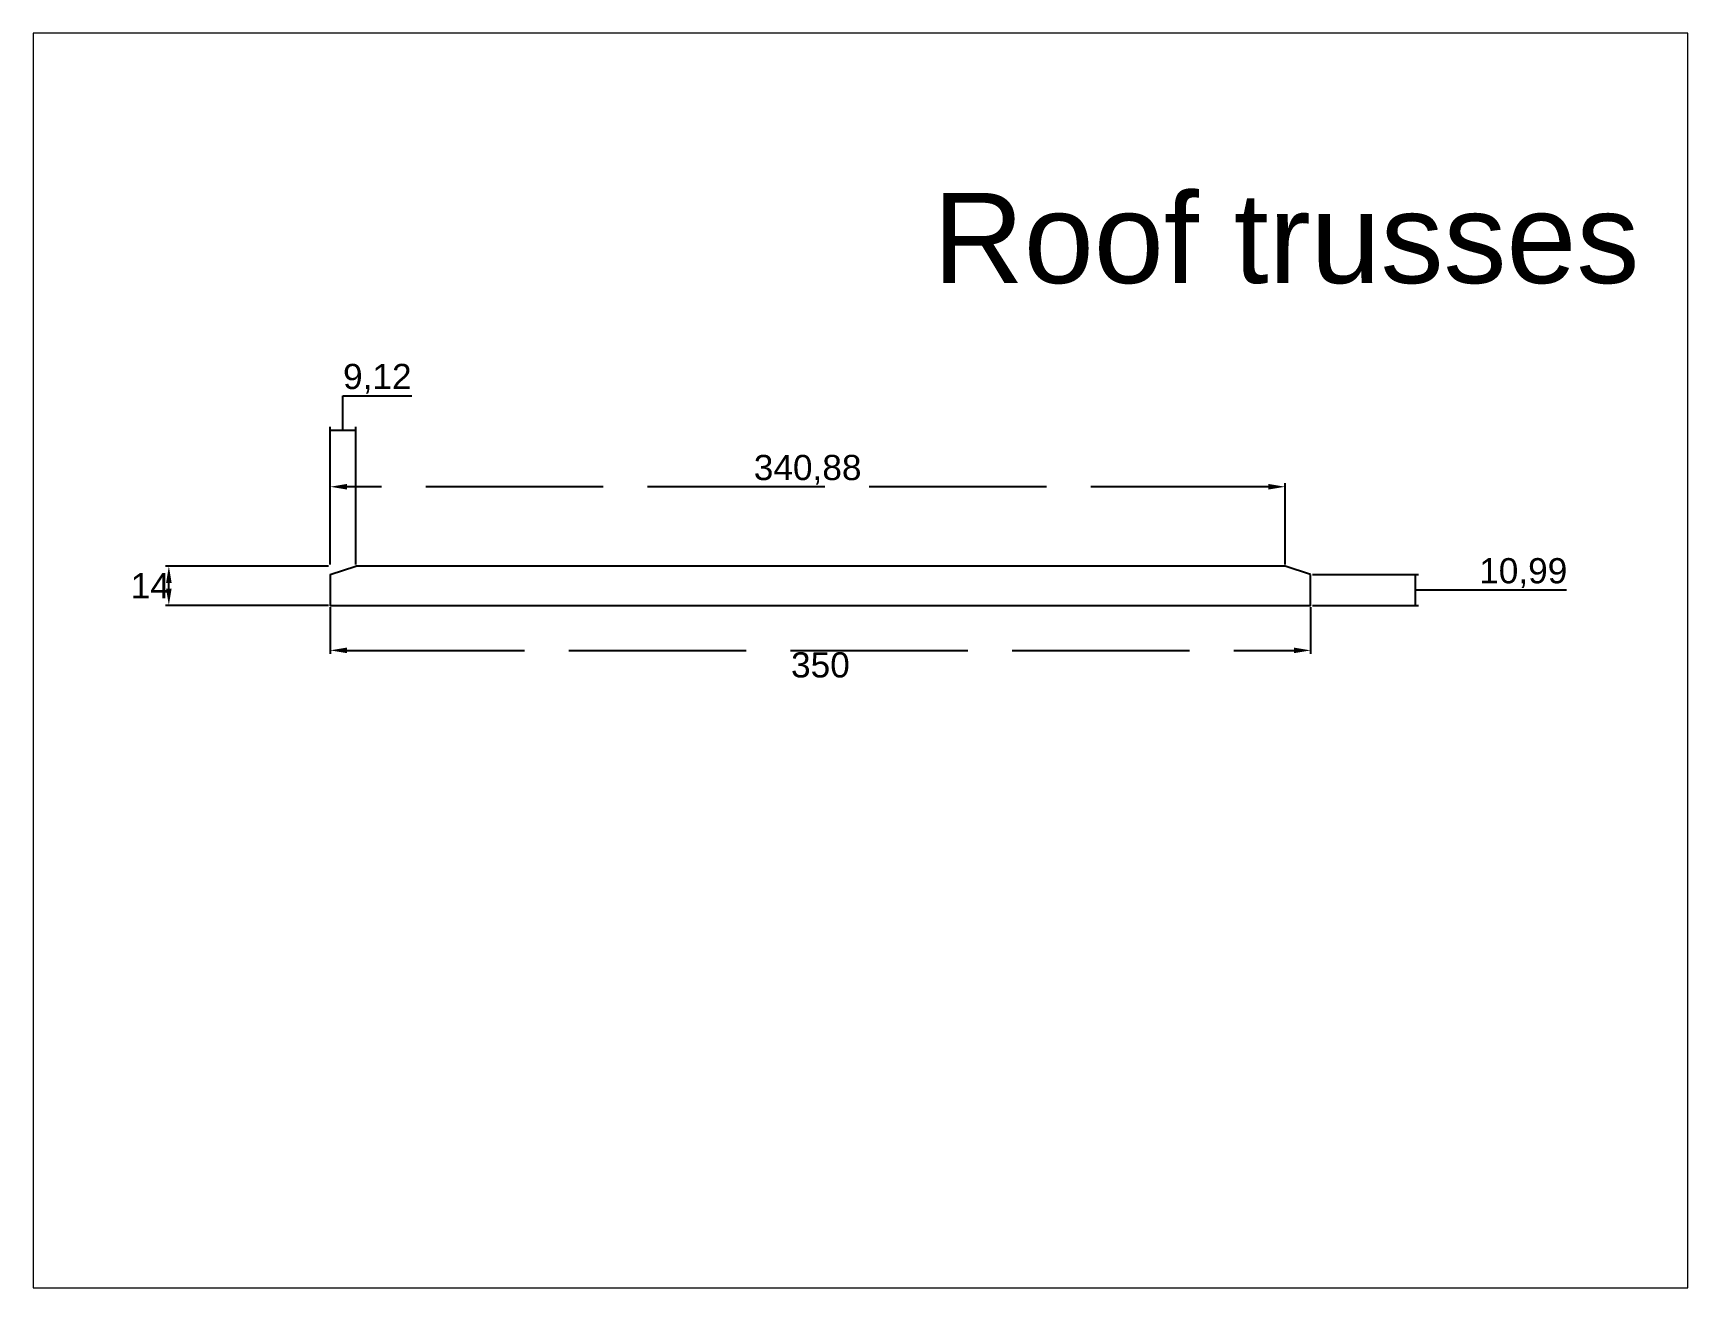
# Paper-space layout 'Roof Trusses' of a CAD drawing. Header units: millimetres. Extents: x 0 to 257, y 0 to 195.
# The model-space entities are those that its viewports show. They can reach past a viewport. Long polylines and large blocks are cut down to what shows.
import ezdxf

# ---------------------------------------------------------------- set-up
doc = ezdxf.new("R2010")
doc.units = ezdxf.units.MM
doc.linetypes.add('ACAD_ISO02W100', pattern=[15, 12, -3])
doc.styles.add('Beschriftung', font='Arial.ttf')
doc.styles.get("Standard").update_dxf_attribs({"font": 'Arial.ttf'})
doc.dimstyles.new('ISO-25', dxfattribs={"dimtxt": 9, "dimasz": 6, "dimexe": 1.25, "dimexo": 0.625, "dimtad": 2, "dimtih": 1, "dimtoh": 1, "dimtxsty": 'Beschriftung', "dimcen": 2.5, "dimclrd": 6, "dimclre": 6, "dimclrt": 6, "dimadec": 0, "dimazin": 0, "dimtfac": 1, "dimtmove": 1, "dimatfit": 3, "dimfxl": 1, "dimarcsym": 0})

# ---------------------------------------------------------------- blocks, each defined once
blk = doc.blocks.new('*D14')
at = {"color": 6, "linetype": 'ACAD_ISO02W100', "lineweight": -2, "transparency": 16777216}
for p, q in [((2609.1, 2732.47), (2609.1, 2715.78)), ((2959.1, 2732.47), (2959.1, 2715.78)), ((2615.1, 2717.03), (2953.1, 2717.03))]:
    blk.add_line(p, q, dxfattribs=at)
at = {"color": 6, "transparency": 16777216}
for points in [[(2615.1, 2718.03), (2615.1, 2716.03), (2609.1, 2717.03)], [(2953.1, 2718.03), (2953.1, 2716.03), (2959.1, 2717.03)]]:
    blk.add_solid(points, dxfattribs=at)
at = {"layer": 'Defpoints', "color": 0, "transparency": 16777216}
for p in [(2609.1, 2733.09), (2959.1, 2733.09), (2959.1, 2717.03)]:
    blk.add_point(p, dxfattribs=at)
at = {"color": 6, "transparency": 16777216, "insert": (2784.1, 2711.8), "char_height": 9, "attachment_point": 5, "style": 'Beschriftung'}
blk.add_mtext('350', dxfattribs=at)
blk = doc.blocks.new('*D15')
at = {"color": 6, "linetype": 'ACAD_ISO02W100', "lineweight": -2, "transparency": 16777216}
for p, q in [((2959.73, 2744.08), (2997.64, 2744.08)), ((2996.39, 2744.08), (2996.39, 2733.09)), ((2996.39, 2744.08), (2996.39, 2733.09)), ((2996.39, 2738.59), (3019.59, 2738.59)), ((3019.59, 2738.59), (3050.38, 2738.59)), ((2959.73, 2733.09), (2997.64, 2733.09))]:
    blk.add_line(p, q, dxfattribs=at)
at = {"layer": 'Defpoints', "color": 0, "transparency": 16777216}
for p in [(2959.1, 2744.08), (2959.1, 2733.09), (2996.39, 2733.09)]:
    blk.add_point(p, dxfattribs=at)
at = {"color": 6, "transparency": 16777216, "insert": (3034.99, 2744.62), "char_height": 9, "attachment_point": 5, "style": 'Beschriftung'}
blk.add_mtext('10,99', dxfattribs=at)
blk = doc.blocks.new('*D16')
at = {"color": 6, "linetype": 'ACAD_ISO02W100', "lineweight": -2, "transparency": 16777216}
for p, q in [((2609.1, 2747.72), (2609.1, 2776.68)), ((2949.98, 2747.72), (2949.98, 2776.68)), ((2943.98, 2775.43), (2615.1, 2775.43))]:
    blk.add_line(p, q, dxfattribs=at)
at = {"color": 6, "transparency": 16777216}
for points in [[(2615.1, 2776.43), (2615.1, 2774.43), (2609.1, 2775.43)], [(2943.98, 2776.43), (2943.98, 2774.43), (2949.98, 2775.43)]]:
    blk.add_solid(points, dxfattribs=at)
at = {"layer": 'Defpoints', "color": 0, "transparency": 16777216}
for p in [(2609.1, 2775.43), (2609.1, 2747.09), (2949.98, 2747.09)]:
    blk.add_point(p, dxfattribs=at)
at = {"color": 6, "transparency": 16777216, "insert": (2779.54, 2781.47), "char_height": 9, "attachment_point": 5, "style": 'Beschriftung'}
blk.add_mtext('340,88', dxfattribs=at)
blk = doc.blocks.new('*D17')
at = {"color": 6, "linetype": 'ACAD_ISO02W100', "lineweight": -2, "transparency": 16777216}
for p, q in [((2613.66, 2795.55), (2613.66, 2807.93)), ((2613.66, 2807.93), (2638.2, 2807.93)), ((2609.1, 2747.72), (2609.1, 2796.8)), ((2618.22, 2795.55), (2609.1, 2795.55)), ((2618.22, 2795.55), (2609.1, 2795.55)), ((2618.22, 2747.72), (2618.22, 2796.8))]:
    blk.add_line(p, q, dxfattribs=at)
at = {"layer": 'Defpoints', "color": 0, "transparency": 16777216}
for p in [(2609.1, 2795.55), (2609.1, 2747.09), (2618.22, 2747.09)]:
    blk.add_point(p, dxfattribs=at)
at = {"color": 6, "transparency": 16777216, "insert": (2625.93, 2813.96), "char_height": 9, "attachment_point": 5, "style": 'Beschriftung'}
blk.add_mtext('9,12', dxfattribs=at)
blk = doc.blocks.new('*D18')
at = {"color": 6, "linetype": 'ACAD_ISO02W100', "lineweight": -2, "transparency": 16777216}
for p, q in [((2608.48, 2747.09), (2550.26, 2747.09)), ((2551.51, 2739.09), (2551.51, 2741.09)), ((2608.48, 2733.09), (2550.26, 2733.09))]:
    blk.add_line(p, q, dxfattribs=at)
at = {"color": 6, "transparency": 16777216}
for points in [[(2550.51, 2741.09), (2552.51, 2741.09), (2551.51, 2747.09)], [(2550.51, 2739.09), (2552.51, 2739.09), (2551.51, 2733.09)]]:
    blk.add_solid(points, dxfattribs=at)
at = {"layer": 'Defpoints', "color": 0, "transparency": 16777216}
for p in [(2551.51, 2747.09), (2609.1, 2747.09), (2609.1, 2733.09)]:
    blk.add_point(p, dxfattribs=at)
at = {"color": 6, "transparency": 16777216, "insert": (2544.88, 2740.09), "char_height": 9, "attachment_point": 5, "style": 'Beschriftung'}
blk.add_mtext('14', dxfattribs=at)

msp = doc.modelspace()

# ---------------------------------------------------------------- linework, layer by layer
for p, q in [((2609.1, 2744.08), (2618.222, 2747.094)), ((2959.1, 2744.08), (2949.978, 2747.094))]:
    msp.add_line(p, q)
for points in [[(2949.978, 2747.094), (2618.222, 2747.094)], [(2609.1, 2744.08), (2609.1, 2733.094), (2959.1, 2733.094), (2959.1, 2744.08)]]:
    msp.add_lwpolyline(points)

# ---------------------------------------------------------------- dimensions: what is measured, and where the dimension line sits
for base, p1, p2, picture, middle in [((2609.1, 2795.547), (2618.222, 2747.094), (2609.1, 2747.094), '*D17', (2614.286, 2813.96)), ((2609.1, 2775.433), (2949.978, 2747.094), (2609.1, 2747.094), '*D16', (2779.539, 2781.466)), ((2959.1, 2717.027), (2609.1, 2733.094), (2959.1, 2733.094), '*D14', (2784.1, 2711.804))]:
    dim = msp.add_linear_dim(base=base, p1=p1, p2=p2, dimstyle='ISO-25')
    dim.commit()
    dim.dimension.update_dxf_attribs({"geometry": picture, "text_midpoint": middle})
for base, p1, p2, picture, middle in [((2551.513, 2747.094), (2609.1, 2733.094), (2609.1, 2747.094), '*D18', (2544.884, 2740.094)), ((2996.393, 2733.094), (2959.1, 2744.08), (2959.1, 2733.094), '*D15', (3020.215, 2744.621))]:
    dim = msp.add_linear_dim(base=base, p1=p1, p2=p2, angle=90, dimstyle='ISO-25')
    dim.commit()
    dim.dimension.update_dxf_attribs({"geometry": picture, "text_midpoint": middle})

psp = doc.layouts.new('Roof Trusses')

# ---------------------------------------------------------------- texts
at = {"insert": (139.76, 170.32), "char_height": 14, "attachment_point": 1}
psp.add_mtext_dynamic_manual_height_columns('Roof trusses', width=109.2102, gutter_width=12.5, heights=[0], dxfattribs=at)

# ---------------------------------------------------------------- viewports
at = {"layer": '0'}
psp.add_viewport(center=(128.5, 97.67), size=(257.16, 194.9848), view_center_point=(2798.41, 2713.411), view_height=447.89992, dxfattribs=at)

doc.saveas('drawing.dxf')
